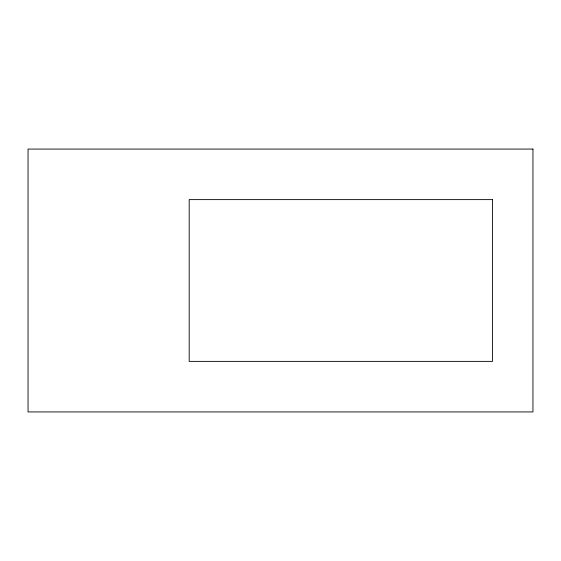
<?xml version="1.0" encoding="UTF-8"?>
<svg xmlns="http://www.w3.org/2000/svg" width="561" height="561" viewBox="0 0 561 561"><rect width="100%" height="100%" fill="white"/><g stroke="black" fill="none" stroke-linecap="round" stroke-linejoin="round"><path stroke-width="0.84" d="M532.95 149.065L28.05 149.065L28.05 411.935L532.95 411.935L532.95 149.065M492.509 199.618L189.19 199.618L189.19 361.382L492.509 361.382L492.509 199.618"/></g></svg>
